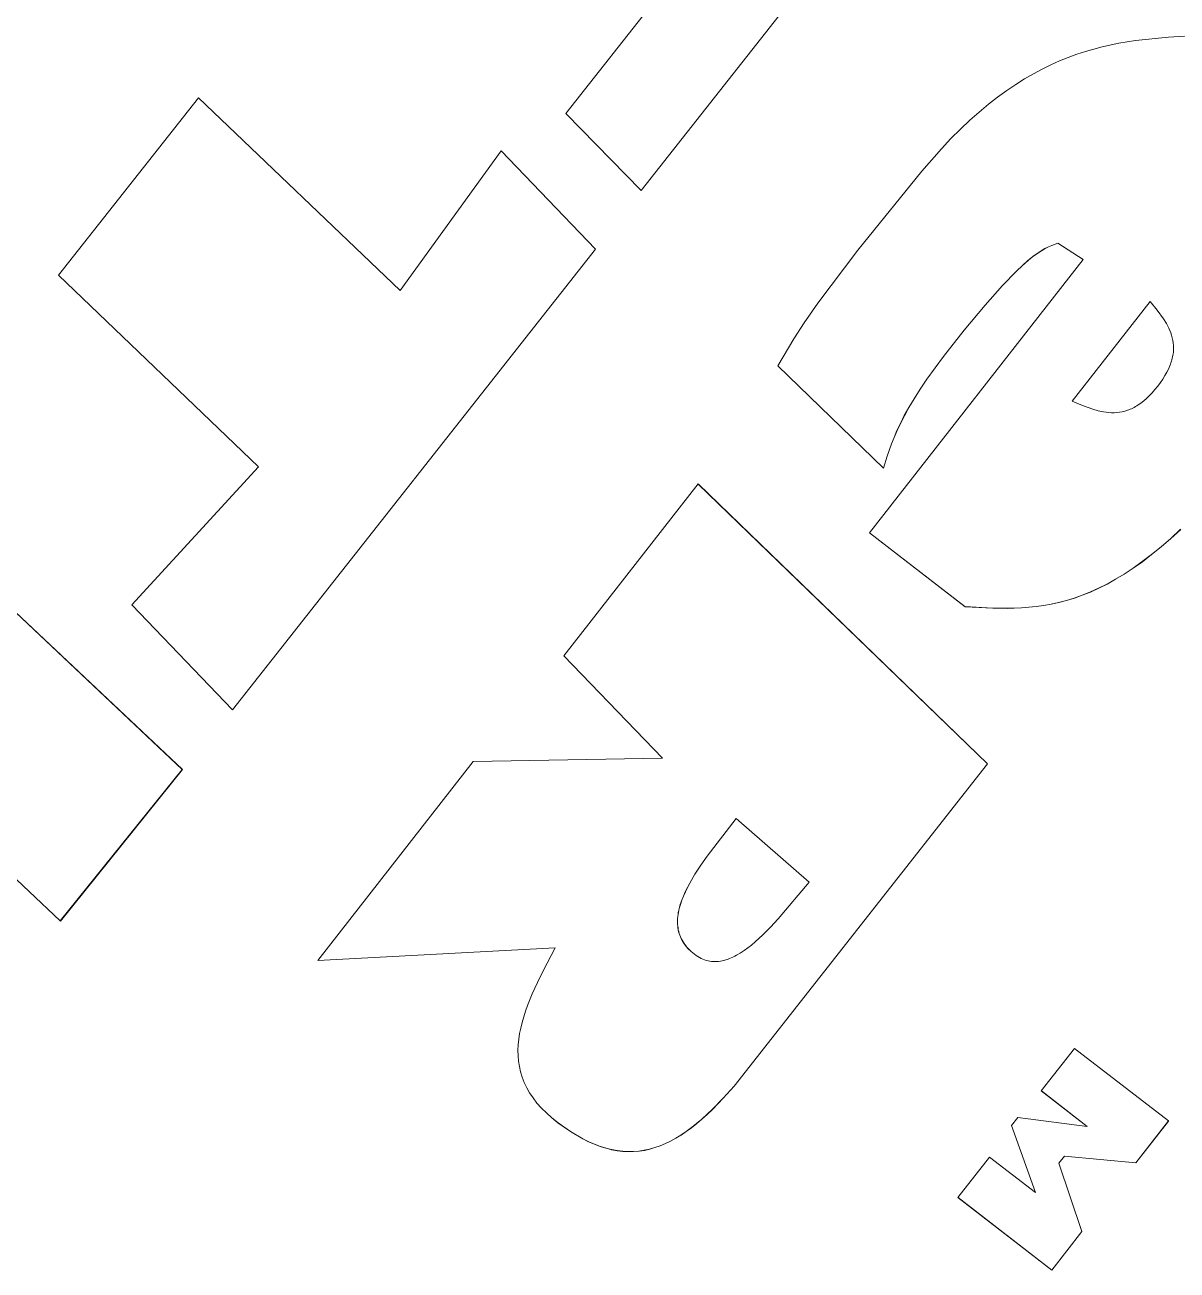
# Model space of a CAD drawing. Header units: millimetres. Extents: x -229914 to 856942, y -268655 to 87212.
# Drawn here: x -138934.1 to -138854.4, y 26214.5 to 26300.7 of the extents above; entities that cross this region are included whole.
import ezdxf

# ---------------------------------------------------------------- set-up
doc = ezdxf.new("R2010")
doc.units = ezdxf.units.MM

# ---------------------------------------------------------------- blocks, each defined once
blk = doc.blocks.new('Т912NEW')
at = {"color": 7, "linetype": 'Continuous', "lineweight": 15}
for p, q in [((-2720.99, 3195.839), (-2721.17, 3230.742)), ((-2720.984, 3195.839), (-2721.164, 3230.742)), ((-2697.385, 3228.37), (-2699.068, 3226.858)), ((-2699.068, 3226.858), (-2700.699, 3225.258)), ((-2700.699, 3225.258), (-2701.481, 3224.395)), ((-2701.481, 3224.395), (-2702.231, 3223.482)), ((-2702.231, 3223.482), (-2702.943, 3222.506)), ((-2702.943, 3222.506), (-2703.284, 3221.987)), ((-2703.613, 3221.448), (-2703.929, 3220.891)), ((-2703.284, 3221.987), (-2703.613, 3221.448)), ((-2703.929, 3220.891), (-2704.231, 3220.309)), ((-2704.52, 3219.701), (-2704.794, 3219.069)), ((-2704.231, 3220.309), (-2704.52, 3219.701)), ((-2704.794, 3219.069), (-2705.051, 3218.411)), ((-2705.051, 3218.411), (-2705.293, 3217.722)), ((-2728.484, 3217.388), (-2728.378, 3196.77)), ((-2705.517, 3217.007), (-2705.724, 3216.255)), ((-2705.293, 3217.722), (-2705.517, 3217.007)), ((-2705.724, 3216.255), (-2705.911, 3215.472)), ((-2705.911, 3215.472), (-2706.079, 3214.657)), ((-2706.079, 3214.657), (-2706.227, 3213.811)), ((-2706.227, 3213.811), (-2706.354, 3212.921)), ((-2706.354, 3212.921), (-2706.458, 3211.999)), ((-2706.458, 3211.999), (-2706.54, 3211.033)), ((-2706.54, 3211.033), (-2706.632, 3208.983)), ((-2696.407, 3210.561), (-2696.177, 3210.946)), ((-2696.401, 3210.561), (-2696.17, 3210.946)), ((-2694.091, 3211.159), (-2696.177, 3210.946)), ((-2696.177, 3210.946), (-2696.17, 3210.946)), ((-2694.091, 3211.158), (-2696.17, 3210.946)), ((-2694.091, 3211.159), (-2693.882, 3187.152)), ((-2688.661, 3211.761), (-2687.912, 3211.601)), ((-2688.661, 3211.761), (-2688.585, 3203.014)), ((-2688.654, 3211.759), (-2688.579, 3203.016)), ((-2687.185, 3211.398), (-2687.912, 3211.601)), ((-2686.838, 3211.279), (-2687.185, 3211.398)), ((-2686.505, 3211.129), (-2686.838, 3211.279)), ((-2686.344, 3211.051), (-2686.505, 3211.129)), ((-2686.189, 3210.96), (-2686.344, 3211.051)), ((-2686.039, 3210.864), (-2686.189, 3210.96)), ((-2696.74, 3209.824), (-2696.632, 3210.1)), ((-2696.733, 3209.824), (-2696.625, 3210.1)), ((-2696.632, 3210.1), (-2696.521, 3210.34)), ((-2696.632, 3210.1), (-2696.625, 3210.1)), ((-2696.625, 3210.1), (-2696.514, 3210.34)), ((-2696.521, 3210.34), (-2696.407, 3210.561)), ((-2696.521, 3210.34), (-2696.514, 3210.34)), ((-2696.514, 3210.34), (-2696.401, 3210.561)), ((-2696.407, 3210.561), (-2696.401, 3210.561)), ((-2685.894, 3210.755), (-2686.039, 3210.864)), ((-2685.754, 3210.646), (-2685.894, 3210.755)), ((-2685.621, 3210.52), (-2685.754, 3210.646)), ((-2685.494, 3210.386), (-2685.621, 3210.52)), ((-2685.375, 3210.241), (-2685.494, 3210.386)), ((-2685.262, 3210.089), (-2685.375, 3210.241)), ((-2685.208, 3210.008), (-2685.262, 3210.089)), ((-2696.942, 3209.146), (-2696.844, 3209.51)), ((-2696.936, 3209.146), (-2696.837, 3209.51)), ((-2696.844, 3209.51), (-2696.74, 3209.824)), ((-2696.844, 3209.51), (-2696.837, 3209.51)), ((-2696.837, 3209.51), (-2696.733, 3209.824)), ((-2696.74, 3209.824), (-2696.733, 3209.824)), ((-2685.157, 3209.926), (-2685.208, 3210.008)), ((-2685.107, 3209.838), (-2685.157, 3209.926)), ((-2685.06, 3209.744), (-2685.107, 3209.838)), ((-2685.014, 3209.65), (-2685.06, 3209.744)), ((-2684.971, 3209.556), (-2685.014, 3209.65)), ((-2684.93, 3209.456), (-2684.971, 3209.556)), ((-2684.891, 3209.349), (-2684.93, 3209.456)), ((-2684.854, 3209.243), (-2684.891, 3209.349)), ((-2684.819, 3209.137), (-2684.854, 3209.243)), ((-2706.632, 3208.983), (-2706.695, 3201.938)), ((-2697.123, 3208.226), (-2697.036, 3208.72)), ((-2697.117, 3208.226), (-2697.029, 3208.72)), ((-2697.036, 3208.72), (-2696.942, 3209.146)), ((-2697.036, 3208.72), (-2697.029, 3208.72)), ((-2697.029, 3208.72), (-2696.936, 3209.146)), ((-2696.942, 3209.146), (-2696.936, 3209.146)), ((-2684.758, 3208.9), (-2684.819, 3209.137)), ((-2684.705, 3208.657), (-2684.758, 3208.9)), ((-2684.663, 3208.395), (-2684.705, 3208.657)), ((-2684.632, 3208.115), (-2684.663, 3208.395)), ((-2697.34, 3206.265), (-2697.204, 3207.658)), ((-2697.333, 3206.265), (-2697.198, 3207.658)), ((-2697.204, 3207.658), (-2697.123, 3208.226)), ((-2697.204, 3207.658), (-2697.198, 3207.658)), ((-2697.198, 3207.658), (-2697.117, 3208.226)), ((-2697.123, 3208.226), (-2697.117, 3208.226)), ((-2684.611, 3207.823), (-2684.632, 3208.115)), ((-2684.601, 3207.513), (-2684.611, 3207.823)), ((-2684.603, 3207.203), (-2684.601, 3207.513)), ((-2684.678, 3206.361), (-2684.642, 3206.627)), ((-2684.642, 3206.627), (-2684.617, 3206.906)), ((-2684.617, 3206.906), (-2684.603, 3207.203)), ((-2697.438, 3204.463), (-2697.34, 3206.265)), ((-2697.432, 3204.463), (-2697.333, 3206.265)), ((-2697.34, 3206.265), (-2697.333, 3206.265)), ((-2684.847, 3205.658), (-2684.781, 3205.88)), ((-2684.781, 3205.88), (-2684.724, 3206.114)), ((-2684.724, 3206.114), (-2684.678, 3206.361)), ((-2685.313, 3204.738), (-2685.203, 3204.897)), ((-2685.203, 3204.897), (-2685.151, 3204.982)), ((-2685.151, 3204.982), (-2685.101, 3205.068)), ((-2685.101, 3205.068), (-2685.053, 3205.16)), ((-2685.053, 3205.16), (-2685.008, 3205.252)), ((-2685.008, 3205.252), (-2684.964, 3205.351)), ((-2684.964, 3205.351), (-2684.923, 3205.449)), ((-2684.923, 3205.449), (-2684.884, 3205.553)), ((-2684.884, 3205.553), (-2684.847, 3205.658)), ((-2697.492, 3202.2), (-2697.438, 3204.463)), ((-2697.486, 3202.2), (-2697.432, 3204.463)), ((-2697.438, 3204.463), (-2697.432, 3204.463)), ((-2686.115, 3203.969), (-2685.966, 3204.077)), ((-2685.966, 3204.077), (-2685.823, 3204.191)), ((-2685.823, 3204.191), (-2685.686, 3204.313)), ((-2685.686, 3204.313), (-2685.554, 3204.446)), ((-2685.554, 3204.446), (-2685.43, 3204.586)), ((-2685.43, 3204.586), (-2685.313, 3204.738)), ((-2688.585, 3203.014), (-2687.834, 3203.227)), ((-2687.834, 3203.227), (-2687.108, 3203.47)), ((-2687.108, 3203.47), (-2686.761, 3203.612)), ((-2686.761, 3203.612), (-2686.429, 3203.778)), ((-2686.429, 3203.778), (-2686.27, 3203.873)), ((-2686.27, 3203.873), (-2686.115, 3203.969)), ((-2706.695, 3201.938), (-2706.575, 3197.346)), ((-2697.482, 3199.88), (-2697.492, 3202.2)), ((-2697.492, 3202.2), (-2697.486, 3202.2)), ((-2697.475, 3199.88), (-2697.486, 3202.2)), ((-2677.335, 3199.83), (-2677.192, 3200.752)), ((-2677.329, 3199.83), (-2677.186, 3200.752)), ((-2697.396, 3197.943), (-2697.482, 3199.88)), ((-2697.482, 3199.88), (-2697.475, 3199.88)), ((-2697.39, 3197.943), (-2697.475, 3199.88)), ((-2677.496, 3198.96), (-2677.335, 3199.83)), ((-2677.49, 3198.96), (-2677.329, 3199.83)), ((-2677.335, 3199.83), (-2677.329, 3199.83)), ((-2677.676, 3198.133), (-2677.496, 3198.96)), ((-2677.67, 3198.133), (-2677.49, 3198.96)), ((-2677.496, 3198.96), (-2677.49, 3198.96)), ((-2677.872, 3197.349), (-2677.676, 3198.133)), ((-2677.866, 3197.349), (-2677.67, 3198.133)), ((-2677.676, 3198.133), (-2677.67, 3198.133)), ((-2706.575, 3197.346), (-2706.467, 3195.712)), ((-2697.329, 3197.104), (-2697.396, 3197.943)), ((-2697.396, 3197.943), (-2697.39, 3197.943)), ((-2697.322, 3197.104), (-2697.39, 3197.943)), ((-2678.086, 3196.604), (-2677.872, 3197.349)), ((-2678.08, 3196.604), (-2677.866, 3197.349)), ((-2677.872, 3197.349), (-2677.866, 3197.349)), ((-2720.99, 3195.839), (-2728.378, 3196.77)), ((-2697.247, 3196.334), (-2697.329, 3197.104)), ((-2697.329, 3197.104), (-2697.322, 3197.104)), ((-2697.24, 3196.334), (-2697.322, 3197.104)), ((-2697.151, 3195.63), (-2697.247, 3196.334)), ((-2697.247, 3196.334), (-2697.24, 3196.334)), ((-2697.145, 3195.63), (-2697.24, 3196.334)), ((-2678.315, 3195.902), (-2678.086, 3196.604)), ((-2678.309, 3195.902), (-2678.08, 3196.604)), ((-2678.086, 3196.604), (-2678.08, 3196.604)), ((-2720.99, 3195.839), (-2720.984, 3195.839)), ((-2706.467, 3195.712), (-2706.336, 3194.389)), ((-2697.043, 3194.995), (-2697.151, 3195.63)), ((-2697.151, 3195.63), (-2697.145, 3195.63)), ((-2697.037, 3194.995), (-2697.145, 3195.63)), ((-2678.56, 3195.244), (-2678.315, 3195.902)), ((-2678.553, 3195.244), (-2678.309, 3195.902)), ((-2678.315, 3195.902), (-2678.309, 3195.902)), ((-2696.925, 3194.41), (-2697.043, 3194.995)), ((-2697.043, 3194.995), (-2697.037, 3194.995)), ((-2696.919, 3194.41), (-2697.037, 3194.995)), ((-2679.092, 3194.028), (-2678.819, 3194.617)), ((-2679.085, 3194.028), (-2678.812, 3194.617)), ((-2678.819, 3194.617), (-2678.56, 3195.244)), ((-2678.819, 3194.617), (-2678.812, 3194.617)), ((-2678.812, 3194.617), (-2678.553, 3195.244)), ((-2678.56, 3195.244), (-2678.553, 3195.244)), ((-2706.336, 3194.389), (-2706.036, 3192.248)), ((-2696.797, 3193.873), (-2696.925, 3194.41)), ((-2696.925, 3194.41), (-2696.919, 3194.41)), ((-2696.791, 3193.873), (-2696.919, 3194.41)), ((-2696.662, 3193.374), (-2696.797, 3193.873)), ((-2696.797, 3193.873), (-2696.791, 3193.873)), ((-2696.655, 3193.374), (-2696.791, 3193.873)), ((-2679.378, 3193.47), (-2679.092, 3194.028)), ((-2679.371, 3193.47), (-2679.085, 3194.028)), ((-2679.092, 3194.028), (-2679.085, 3194.028)), ((-2696.519, 3192.912), (-2696.662, 3193.374)), ((-2696.662, 3193.374), (-2696.655, 3193.374)), ((-2696.513, 3192.912), (-2696.655, 3193.374)), ((-2696.22, 3192.062), (-2696.519, 3192.912)), ((-2696.519, 3192.912), (-2696.513, 3192.912)), ((-2696.213, 3192.062), (-2696.513, 3192.912)), ((-2679.986, 3192.448), (-2679.676, 3192.944)), ((-2679.979, 3192.448), (-2679.669, 3192.944)), ((-2679.676, 3192.944), (-2679.378, 3193.47)), ((-2679.676, 3192.944), (-2679.669, 3192.944)), ((-2679.669, 3192.944), (-2679.371, 3193.47)), ((-2679.378, 3193.47), (-2679.371, 3193.47)), ((-2706.036, 3192.248), (-2695.91, 3191.267)), ((-2695.91, 3191.267), (-2696.22, 3192.062)), ((-2696.22, 3192.062), (-2696.213, 3192.062)), ((-2695.903, 3191.267), (-2696.213, 3192.062)), ((-2680.637, 3191.533), (-2680.306, 3191.978)), ((-2680.631, 3191.533), (-2680.3, 3191.978)), ((-2680.306, 3191.978), (-2679.986, 3192.448)), ((-2680.306, 3191.978), (-2680.3, 3191.978)), ((-2680.3, 3191.978), (-2679.979, 3192.448)), ((-2679.986, 3192.448), (-2679.979, 3192.448)), ((-2730.27, 3191.951), (-2729.722, 3180.036)), ((-2730.27, 3191.951), (-2720.933, 3190.69)), ((-2730.27, 3191.951), (-2730.264, 3191.951)), ((-2730.264, 3191.951), (-2720.927, 3190.69)), ((-2695.91, 3191.267), (-2695.903, 3191.267)), ((-2681.326, 3190.717), (-2680.978, 3191.113)), ((-2681.32, 3190.717), (-2680.972, 3191.113)), ((-2680.978, 3191.113), (-2680.637, 3191.533)), ((-2680.978, 3191.113), (-2680.972, 3191.113)), ((-2680.972, 3191.113), (-2680.631, 3191.533)), ((-2680.637, 3191.533), (-2680.631, 3191.533)), ((-2720.933, 3190.69), (-2720.724, 3150.129)), ((-2720.933, 3190.69), (-2720.927, 3190.69)), ((-2720.927, 3190.69), (-2720.717, 3150.129)), ((-2682.419, 3189.638), (-2681.684, 3190.341)), ((-2682.412, 3189.638), (-2681.677, 3190.341)), ((-2681.684, 3190.341), (-2681.326, 3190.717)), ((-2681.684, 3190.341), (-2681.677, 3190.341)), ((-2681.677, 3190.341), (-2681.32, 3190.717)), ((-2681.326, 3190.717), (-2681.32, 3190.717)), ((-2683.177, 3188.998), (-2682.419, 3189.638)), ((-2683.17, 3188.998), (-2682.412, 3189.638)), ((-2682.419, 3189.638), (-2682.412, 3189.638)), ((-2683.952, 3188.396), (-2683.177, 3188.998)), ((-2683.946, 3188.396), (-2683.17, 3188.998)), ((-2683.177, 3188.998), (-2683.17, 3188.998)), ((-2685.533, 3187.272), (-2683.952, 3188.396)), ((-2685.526, 3187.272), (-2683.946, 3188.396)), ((-2683.952, 3188.396), (-2683.946, 3188.396)), ((-2693.882, 3187.152), (-2685.533, 3187.272)), ((-2693.882, 3187.152), (-2693.875, 3187.152)), ((-2693.875, 3187.152), (-2685.526, 3187.272)), ((-2685.533, 3187.272), (-2685.526, 3187.272)), ((-2748.865, 3166.146), (-2748.945, 3181.783)), ((-2748.945, 3181.783), (-2729.722, 3180.036)), ((-2748.945, 3181.783), (-2748.939, 3181.783)), ((-2748.939, 3181.783), (-2729.722, 3180.037)), ((-2705.254, 3182.412), (-2705.123, 3167.313)), ((-2677.534, 3179.728), (-2705.254, 3182.412)), ((-2705.254, 3182.412), (-2705.247, 3182.412)), ((-2677.527, 3179.728), (-2705.247, 3182.412)), ((-2677.534, 3179.728), (-2677.358, 3151.374)), ((-2677.534, 3179.728), (-2677.527, 3179.728)), ((-2677.527, 3179.728), (-2677.352, 3151.374)), ((-2660.566, 3168.084), (-2652.355, 3168.201)), ((-2660.566, 3168.084), (-2660.527, 3164.35)), ((-2652.355, 3168.201), (-2652.324, 3164.535)), ((-2652.355, 3168.201), (-2652.349, 3168.201)), ((-2652.349, 3168.201), (-2652.317, 3164.535)), ((-2705.123, 3167.313), (-2695.369, 3166.031)), ((-2729.785, 3164.396), (-2748.865, 3166.146)), ((-2695.369, 3166.031), (-2705.456, 3157.695)), ((-2688.782, 3165.936), (-2688.733, 3162.66)), ((-2682.094, 3165.647), (-2688.782, 3165.936)), ((-2688.776, 3165.936), (-2688.727, 3162.66)), ((-2682.094, 3165.647), (-2682.18, 3162.319)), ((-2660.647, 3161.903), (-2656.508, 3164.413)), ((-2656.508, 3164.413), (-2660.527, 3164.35)), ((-2656.509, 3164.413), (-2660.521, 3164.35)), ((-2652.324, 3164.535), (-2656.461, 3161.826)), ((-2652.317, 3164.535), (-2656.455, 3161.826)), ((-2652.324, 3164.535), (-2652.317, 3164.535)), ((-2730.688, 3151.473), (-2729.785, 3164.396)), ((-2660.527, 3164.35), (-2660.521, 3164.35)), ((-2688.733, 3162.66), (-2688.685, 3161.89)), ((-2688.733, 3162.66), (-2688.727, 3162.66)), ((-2688.727, 3162.66), (-2688.678, 3161.89)), ((-2688.685, 3161.89), (-2688.612, 3161.151)), ((-2688.685, 3161.89), (-2688.678, 3161.89)), ((-2688.678, 3161.89), (-2688.606, 3161.151)), ((-2682.238, 3161.539), (-2682.18, 3162.319)), ((-2660.64, 3161.195), (-2660.647, 3161.903)), ((-2656.461, 3161.826), (-2656.456, 3161.193)), ((-2656.461, 3161.826), (-2656.455, 3161.826)), ((-2656.455, 3161.826), (-2656.45, 3161.193)), ((-2688.612, 3161.151), (-2688.51, 3160.447)), ((-2688.612, 3161.151), (-2688.606, 3161.151)), ((-2688.606, 3161.151), (-2688.504, 3160.447)), ((-2682.319, 3160.796), (-2682.238, 3161.539)), ((-2656.455, 3158.594), (-2660.64, 3161.195)), ((-2656.456, 3161.193), (-2652.271, 3158.487)), ((-2656.456, 3161.193), (-2656.45, 3161.193)), ((-2656.45, 3161.193), (-2652.265, 3158.487)), ((-2688.51, 3160.447), (-2688.447, 3160.111)), ((-2688.51, 3160.447), (-2688.504, 3160.447)), ((-2688.504, 3160.447), (-2688.441, 3160.111)), ((-2688.447, 3160.111), (-2688.375, 3159.787)), ((-2688.447, 3160.111), (-2688.441, 3160.111)), ((-2688.441, 3160.111), (-2688.368, 3159.787)), ((-2682.428, 3160.092), (-2682.319, 3160.796)), ((-2688.375, 3159.787), (-2688.293, 3159.475)), ((-2688.375, 3159.787), (-2688.368, 3159.787)), ((-2688.368, 3159.787), (-2688.287, 3159.475)), ((-2688.293, 3159.475), (-2688.201, 3159.175)), ((-2688.293, 3159.475), (-2688.287, 3159.475)), ((-2688.287, 3159.475), (-2688.194, 3159.175)), ((-2682.657, 3159.136), (-2682.572, 3159.437)), ((-2682.572, 3159.437), (-2682.496, 3159.758)), ((-2682.496, 3159.758), (-2682.428, 3160.092)), ((-2688.201, 3159.175), (-2688.098, 3158.888)), ((-2688.201, 3159.175), (-2688.194, 3159.175)), ((-2688.194, 3159.175), (-2688.091, 3158.888)), ((-2688.098, 3158.888), (-2687.983, 3158.618)), ((-2688.098, 3158.888), (-2688.091, 3158.888)), ((-2688.091, 3158.888), (-2687.977, 3158.618)), ((-2687.983, 3158.618), (-2687.922, 3158.487)), ((-2687.983, 3158.618), (-2687.977, 3158.618)), ((-2687.977, 3158.618), (-2687.915, 3158.487)), ((-2687.922, 3158.487), (-2687.856, 3158.361)), ((-2687.922, 3158.487), (-2687.915, 3158.487)), ((-2687.915, 3158.487), (-2687.85, 3158.361)), ((-2682.977, 3158.305), (-2682.917, 3158.435)), ((-2682.917, 3158.435), (-2682.86, 3158.563)), ((-2682.86, 3158.563), (-2682.754, 3158.84)), ((-2682.754, 3158.84), (-2682.657, 3159.136)), ((-2660.474, 3158.537), (-2656.455, 3158.594)), ((-2660.44, 3154.989), (-2660.474, 3158.537)), ((-2652.271, 3158.487), (-2652.241, 3155.106)), ((-2652.271, 3158.487), (-2652.265, 3158.487)), ((-2652.265, 3158.487), (-2652.235, 3155.106)), ((-2705.456, 3157.695), (-2705.305, 3140.233)), ((-2687.856, 3158.361), (-2687.788, 3158.241)), ((-2687.856, 3158.361), (-2687.85, 3158.361)), ((-2687.85, 3158.361), (-2687.782, 3158.241)), ((-2687.788, 3158.241), (-2687.717, 3158.122)), ((-2687.788, 3158.241), (-2687.782, 3158.241)), ((-2687.782, 3158.241), (-2687.71, 3158.122)), ((-2687.717, 3158.122), (-2687.642, 3158.009)), ((-2687.717, 3158.122), (-2687.71, 3158.122)), ((-2687.71, 3158.122), (-2687.636, 3158.009)), ((-2687.642, 3158.009), (-2687.564, 3157.902)), ((-2687.642, 3158.009), (-2687.636, 3158.009)), ((-2687.636, 3158.009), (-2687.558, 3157.902)), ((-2687.564, 3157.902), (-2687.482, 3157.8)), ((-2687.564, 3157.902), (-2687.558, 3157.902)), ((-2687.558, 3157.902), (-2687.476, 3157.8)), ((-2687.482, 3157.8), (-2687.398, 3157.699)), ((-2687.482, 3157.8), (-2687.476, 3157.8)), ((-2687.476, 3157.8), (-2687.391, 3157.699)), ((-2687.398, 3157.699), (-2687.308, 3157.604)), ((-2687.398, 3157.699), (-2687.391, 3157.699)), ((-2687.391, 3157.699), (-2687.302, 3157.604)), ((-2687.308, 3157.604), (-2687.216, 3157.515)), ((-2687.308, 3157.604), (-2687.302, 3157.604)), ((-2687.302, 3157.604), (-2687.209, 3157.515)), ((-2687.216, 3157.515), (-2687.12, 3157.426)), ((-2687.216, 3157.515), (-2687.209, 3157.515)), ((-2687.209, 3157.515), (-2687.113, 3157.426)), ((-2683.573, 3157.451), (-2683.487, 3157.542)), ((-2683.487, 3157.542), (-2683.405, 3157.633)), ((-2683.405, 3157.633), (-2683.325, 3157.737)), ((-2683.325, 3157.737), (-2683.249, 3157.84)), ((-2683.249, 3157.84), (-2683.176, 3157.951)), ((-2683.176, 3157.951), (-2683.107, 3158.066)), ((-2683.107, 3158.066), (-2683.041, 3158.183)), ((-2683.041, 3158.183), (-2682.977, 3158.305)), ((-2687.12, 3157.426), (-2687.02, 3157.349)), ((-2687.12, 3157.426), (-2687.113, 3157.426)), ((-2687.113, 3157.426), (-2687.013, 3157.349)), ((-2687.02, 3157.349), (-2686.915, 3157.273)), ((-2687.02, 3157.349), (-2687.013, 3157.349)), ((-2687.013, 3157.349), (-2686.909, 3157.273)), ((-2686.915, 3157.273), (-2686.807, 3157.202)), ((-2686.915, 3157.273), (-2686.909, 3157.273)), ((-2686.909, 3157.273), (-2686.801, 3157.202)), ((-2686.807, 3157.202), (-2686.695, 3157.138)), ((-2686.807, 3157.202), (-2686.801, 3157.202)), ((-2686.801, 3157.202), (-2686.689, 3157.138)), ((-2686.695, 3157.138), (-2686.579, 3157.079)), ((-2686.695, 3157.138), (-2686.689, 3157.138)), ((-2686.689, 3157.138), (-2686.573, 3157.079)), ((-2686.579, 3157.079), (-2686.459, 3157.02)), ((-2686.579, 3157.079), (-2686.573, 3157.079)), ((-2686.573, 3157.079), (-2686.452, 3157.02)), ((-2686.459, 3157.02), (-2686.333, 3156.974)), ((-2686.459, 3157.02), (-2686.452, 3157.02)), ((-2686.452, 3157.02), (-2686.327, 3156.974)), ((-2686.333, 3156.974), (-2686.204, 3156.928)), ((-2686.333, 3156.974), (-2686.327, 3156.974)), ((-2686.327, 3156.974), (-2686.198, 3156.928)), ((-2686.204, 3156.928), (-2686.071, 3156.894)), ((-2686.204, 3156.928), (-2686.198, 3156.928)), ((-2686.198, 3156.928), (-2686.064, 3156.894)), ((-2686.071, 3156.894), (-2685.932, 3156.86)), ((-2686.071, 3156.894), (-2686.064, 3156.894)), ((-2686.064, 3156.894), (-2685.926, 3156.86)), ((-2685.932, 3156.86), (-2685.79, 3156.838)), ((-2685.932, 3156.86), (-2685.926, 3156.86)), ((-2685.926, 3156.86), (-2685.783, 3156.838)), ((-2685.79, 3156.838), (-2685.49, 3156.8)), ((-2685.79, 3156.838), (-2685.783, 3156.838)), ((-2685.783, 3156.838), (-2685.484, 3156.8)), ((-2685.49, 3156.8), (-2685.19, 3156.793)), ((-2685.49, 3156.8), (-2685.484, 3156.8)), ((-2685.484, 3156.8), (-2685.188, 3156.793)), ((-2685.19, 3156.793), (-2685.047, 3156.802)), ((-2685.047, 3156.802), (-2684.908, 3156.818)), ((-2684.908, 3156.818), (-2684.774, 3156.833)), ((-2684.774, 3156.833), (-2684.645, 3156.861)), ((-2684.645, 3156.861), (-2684.519, 3156.896)), ((-2684.519, 3156.896), (-2684.398, 3156.93)), ((-2684.398, 3156.93), (-2684.281, 3156.977)), ((-2684.281, 3156.977), (-2684.168, 3157.03)), ((-2684.168, 3157.03), (-2684.06, 3157.084)), ((-2684.06, 3157.084), (-2683.955, 3157.15)), ((-2683.955, 3157.15), (-2683.854, 3157.215)), ((-2683.854, 3157.215), (-2683.756, 3157.288)), ((-2683.756, 3157.288), (-2683.663, 3157.366)), ((-2683.663, 3157.366), (-2683.573, 3157.451)), ((-2652.241, 3155.106), (-2660.44, 3154.989)), ((-2660.44, 3154.989), (-2660.433, 3154.989)), ((-2652.235, 3155.106), (-2660.433, 3154.989)), ((-2652.241, 3155.106), (-2652.235, 3155.106)), ((-2720.724, 3150.129), (-2730.688, 3151.473)), ((-2705.305, 3140.233), (-2693.012, 3151.148)), ((-2705.298, 3140.233), (-2693.011, 3151.143)), ((-2693.012, 3151.148), (-2692.663, 3149.372)), ((-2677.423, 3150.246), (-2677.358, 3151.374)), ((-2677.416, 3150.246), (-2677.352, 3151.374)), ((-2677.358, 3151.374), (-2677.352, 3151.374)), ((-2720.724, 3150.129), (-2720.717, 3150.129)), ((-2677.527, 3149.188), (-2677.423, 3150.246)), ((-2677.521, 3149.188), (-2677.416, 3150.246)), ((-2677.423, 3150.246), (-2677.416, 3150.246)), ((-2692.663, 3149.372), (-2692.471, 3148.505)), ((-2677.596, 3148.688), (-2677.527, 3149.188)), ((-2677.589, 3148.688), (-2677.521, 3149.188)), ((-2677.527, 3149.188), (-2677.521, 3149.188)), ((-2692.471, 3148.505), (-2692.256, 3147.657)), ((-2677.769, 3147.73), (-2677.677, 3148.199)), ((-2677.763, 3147.73), (-2677.67, 3148.199)), ((-2677.677, 3148.199), (-2677.596, 3148.688)), ((-2677.677, 3148.199), (-2677.67, 3148.199)), ((-2677.67, 3148.199), (-2677.589, 3148.688)), ((-2677.596, 3148.688), (-2677.589, 3148.688)), ((-2692.256, 3147.657), (-2692.012, 3146.839)), ((-2677.991, 3146.848), (-2677.874, 3147.286)), ((-2677.985, 3146.848), (-2677.867, 3147.286)), ((-2677.874, 3147.286), (-2677.769, 3147.73)), ((-2677.874, 3147.286), (-2677.867, 3147.286)), ((-2677.867, 3147.286), (-2677.763, 3147.73)), ((-2677.769, 3147.73), (-2677.763, 3147.73)), ((-2720.872, 3144.737), (-2748.638, 3147.032)), ((-2720.866, 3144.737), (-2748.632, 3147.032)), ((-2692.012, 3146.839), (-2691.877, 3146.445)), ((-2691.877, 3146.445), (-2691.732, 3146.057)), ((-2678.267, 3146.042), (-2678.122, 3146.436)), ((-2678.26, 3146.042), (-2678.115, 3146.436)), ((-2678.122, 3146.436), (-2677.991, 3146.848)), ((-2678.122, 3146.436), (-2678.115, 3146.436)), ((-2678.115, 3146.436), (-2677.985, 3146.848)), ((-2677.991, 3146.848), (-2677.985, 3146.848)), ((-2691.732, 3146.057), (-2691.575, 3145.682)), ((-2691.575, 3145.682), (-2691.407, 3145.318)), ((-2678.6, 3145.299), (-2678.426, 3145.661)), ((-2678.593, 3145.299), (-2678.419, 3145.661)), ((-2678.426, 3145.661), (-2678.267, 3146.042)), ((-2678.426, 3145.661), (-2678.419, 3145.661)), ((-2678.419, 3145.661), (-2678.26, 3146.042)), ((-2678.267, 3146.042), (-2678.26, 3146.042)), ((-2720.872, 3144.737), (-2720.935, 3131.273)), ((-2720.866, 3144.737), (-2720.929, 3131.273)), ((-2720.872, 3144.737), (-2720.866, 3144.737)), ((-2691.407, 3145.318), (-2691.227, 3144.967)), ((-2691.227, 3144.967), (-2691.032, 3144.627)), ((-2691.032, 3144.627), (-2690.823, 3144.306)), ((-2679.214, 3144.321), (-2678.993, 3144.632)), ((-2679.207, 3144.321), (-2678.987, 3144.632)), ((-2678.993, 3144.632), (-2678.788, 3144.956)), ((-2678.993, 3144.632), (-2678.987, 3144.632)), ((-2678.987, 3144.632), (-2678.782, 3144.956)), ((-2678.788, 3144.956), (-2678.6, 3145.299)), ((-2678.788, 3144.956), (-2678.782, 3144.956)), ((-2678.782, 3144.956), (-2678.593, 3145.299)), ((-2678.6, 3145.299), (-2678.593, 3145.299)), ((-2690.823, 3144.306), (-2690.598, 3143.997)), ((-2690.598, 3143.997), (-2690.357, 3143.707)), ((-2679.977, 3143.501), (-2679.705, 3143.755)), ((-2679.971, 3143.501), (-2679.699, 3143.755)), ((-2679.705, 3143.755), (-2679.451, 3144.028)), ((-2679.705, 3143.755), (-2679.699, 3143.755)), ((-2679.699, 3143.755), (-2679.445, 3144.028)), ((-2679.451, 3144.028), (-2679.214, 3144.321)), ((-2679.451, 3144.028), (-2679.445, 3144.028)), ((-2679.445, 3144.028), (-2679.207, 3144.321)), ((-2679.214, 3144.321), (-2679.207, 3144.321)), ((-2690.357, 3143.707), (-2690.098, 3143.434)), ((-2690.098, 3143.434), (-2689.821, 3143.18)), ((-2689.821, 3143.18), (-2689.526, 3142.937)), ((-2689.526, 3142.937), (-2689.21, 3142.719)), ((-2680.902, 3142.84), (-2680.575, 3143.043)), ((-2680.895, 3142.84), (-2680.568, 3143.043)), ((-2680.575, 3143.043), (-2680.266, 3143.266)), ((-2680.575, 3143.043), (-2680.568, 3143.043)), ((-2680.568, 3143.043), (-2680.26, 3143.266)), ((-2680.266, 3143.266), (-2679.977, 3143.501)), ((-2680.266, 3143.266), (-2680.26, 3143.266)), ((-2680.26, 3143.266), (-2679.971, 3143.501)), ((-2679.977, 3143.501), (-2679.971, 3143.501)), ((-2689.21, 3142.719), (-2688.872, 3142.525)), ((-2688.872, 3142.525), (-2688.513, 3142.349)), ((-2688.513, 3142.349), (-2688.131, 3142.198)), ((-2688.131, 3142.198), (-2687.726, 3142.065)), ((-2687.726, 3142.065), (-2687.296, 3141.962)), ((-2683.285, 3142.001), (-2682.835, 3142.096)), ((-2683.279, 3142.001), (-2682.829, 3142.096)), ((-2682.835, 3142.096), (-2682.407, 3142.211)), ((-2682.835, 3142.096), (-2682.829, 3142.096)), ((-2682.829, 3142.096), (-2682.401, 3142.211)), ((-2682.407, 3142.211), (-2682.001, 3142.344)), ((-2682.407, 3142.211), (-2682.401, 3142.211)), ((-2682.401, 3142.211), (-2681.994, 3142.344)), ((-2682.001, 3142.344), (-2681.614, 3142.49)), ((-2682.001, 3142.344), (-2681.994, 3142.344)), ((-2681.994, 3142.344), (-2681.608, 3142.49)), ((-2681.614, 3142.49), (-2681.248, 3142.656)), ((-2681.614, 3142.49), (-2681.608, 3142.49)), ((-2681.608, 3142.49), (-2681.242, 3142.656)), ((-2681.248, 3142.656), (-2680.902, 3142.84)), ((-2681.248, 3142.656), (-2681.242, 3142.656)), ((-2681.242, 3142.656), (-2680.895, 3142.84)), ((-2680.902, 3142.84), (-2680.895, 3142.84)), ((-2687.296, 3141.962), (-2686.839, 3141.884)), ((-2686.839, 3141.884), (-2686.357, 3141.829)), ((-2686.357, 3141.829), (-2685.847, 3141.799)), ((-2685.847, 3141.799), (-2685.309, 3141.799)), ((-2685.847, 3141.799), (-2685.841, 3141.799)), ((-2685.841, 3141.799), (-2685.303, 3141.799)), ((-2685.309, 3141.799), (-2684.251, 3141.868)), ((-2685.309, 3141.799), (-2685.303, 3141.799)), ((-2685.303, 3141.799), (-2684.245, 3141.868)), ((-2684.251, 3141.868), (-2683.285, 3142.001)), ((-2684.251, 3141.868), (-2684.245, 3141.868)), ((-2684.245, 3141.868), (-2683.279, 3142.001)), ((-2683.285, 3142.001), (-2683.279, 3142.001)), ((-2705.305, 3140.233), (-2705.298, 3140.233)), ((-2748.569, 3133.571), (-2720.935, 3131.273)), ((-2720.935, 3131.273), (-2720.929, 3131.273))]:
    blk.add_line(p, q, dxfattribs=at)

msp = doc.modelspace()

# ---------------------------------------------------------------- block references
at = {"rotation": 321.4676820499667}
msp.add_blockref('Т912NEW', (-138753.82306, 22094.20638), dxfattribs=at)

doc.saveas('drawing.dxf')
